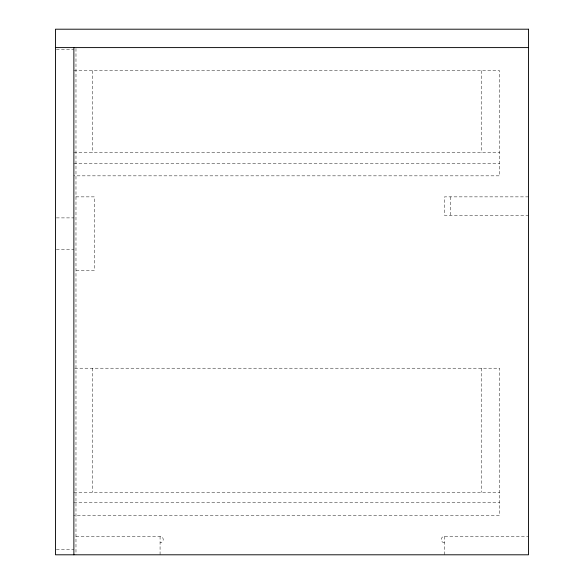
<?xml version="1.0" encoding="UTF-8"?>
<svg xmlns="http://www.w3.org/2000/svg" width="584" height="584" viewBox="0 0 584 584"><rect width="100%" height="100%" fill="white"/><g stroke="black" fill="none" stroke-linecap="round" stroke-linejoin="round"><path stroke-width="0.44" stroke-dasharray="2.92 2.19" d="M56.356 49.698L73.876 49.698M73.876 70.722L499.612 70.722L499.612 175.842L73.876 175.842M73.876 152.716L499.612 152.716M73.876 163.228L499.612 163.228M75.978 196.866L94.374 196.866L94.374 270.45L75.978 270.45M528.52 196.866L444.424 196.866L444.424 215.262L528.52 215.262M56.356 217.89L73.876 217.89M56.356 249.426L73.876 249.426M74.788 368.212L499.612 368.212L499.612 515.38L73.876 515.38M73.876 492.254L499.612 492.254M73.876 502.766L499.612 502.766M75.978 536.404L160.074 536.404A3.154 3.154 0 0 1 163.228 539.558A3.154 3.154 0 0 1 160.074 542.711M444.424 542.711A3.154 3.154 0 0 1 441.27 539.558A3.154 3.154 0 0 1 444.424 536.404L528.52 536.404M56.356 549.544L73.876 549.544M481.216 70.722L481.216 152.716M481.216 368.212L481.216 492.254M450.731 196.866L450.731 215.262M444.424 536.404L444.424 554.8M160.074 536.404L160.074 554.8M92.272 70.722L92.272 152.716M92.272 368.212L92.272 492.254M75.978 48.508L75.978 554.8"/><path stroke-width="0.88" d="M55.48 47.596L528.52 47.596M73.876 47.596L73.876 554.8M528.52 29.2L55.48 29.2L55.48 554.8L528.52 554.8L528.52 29.2"/></g></svg>
